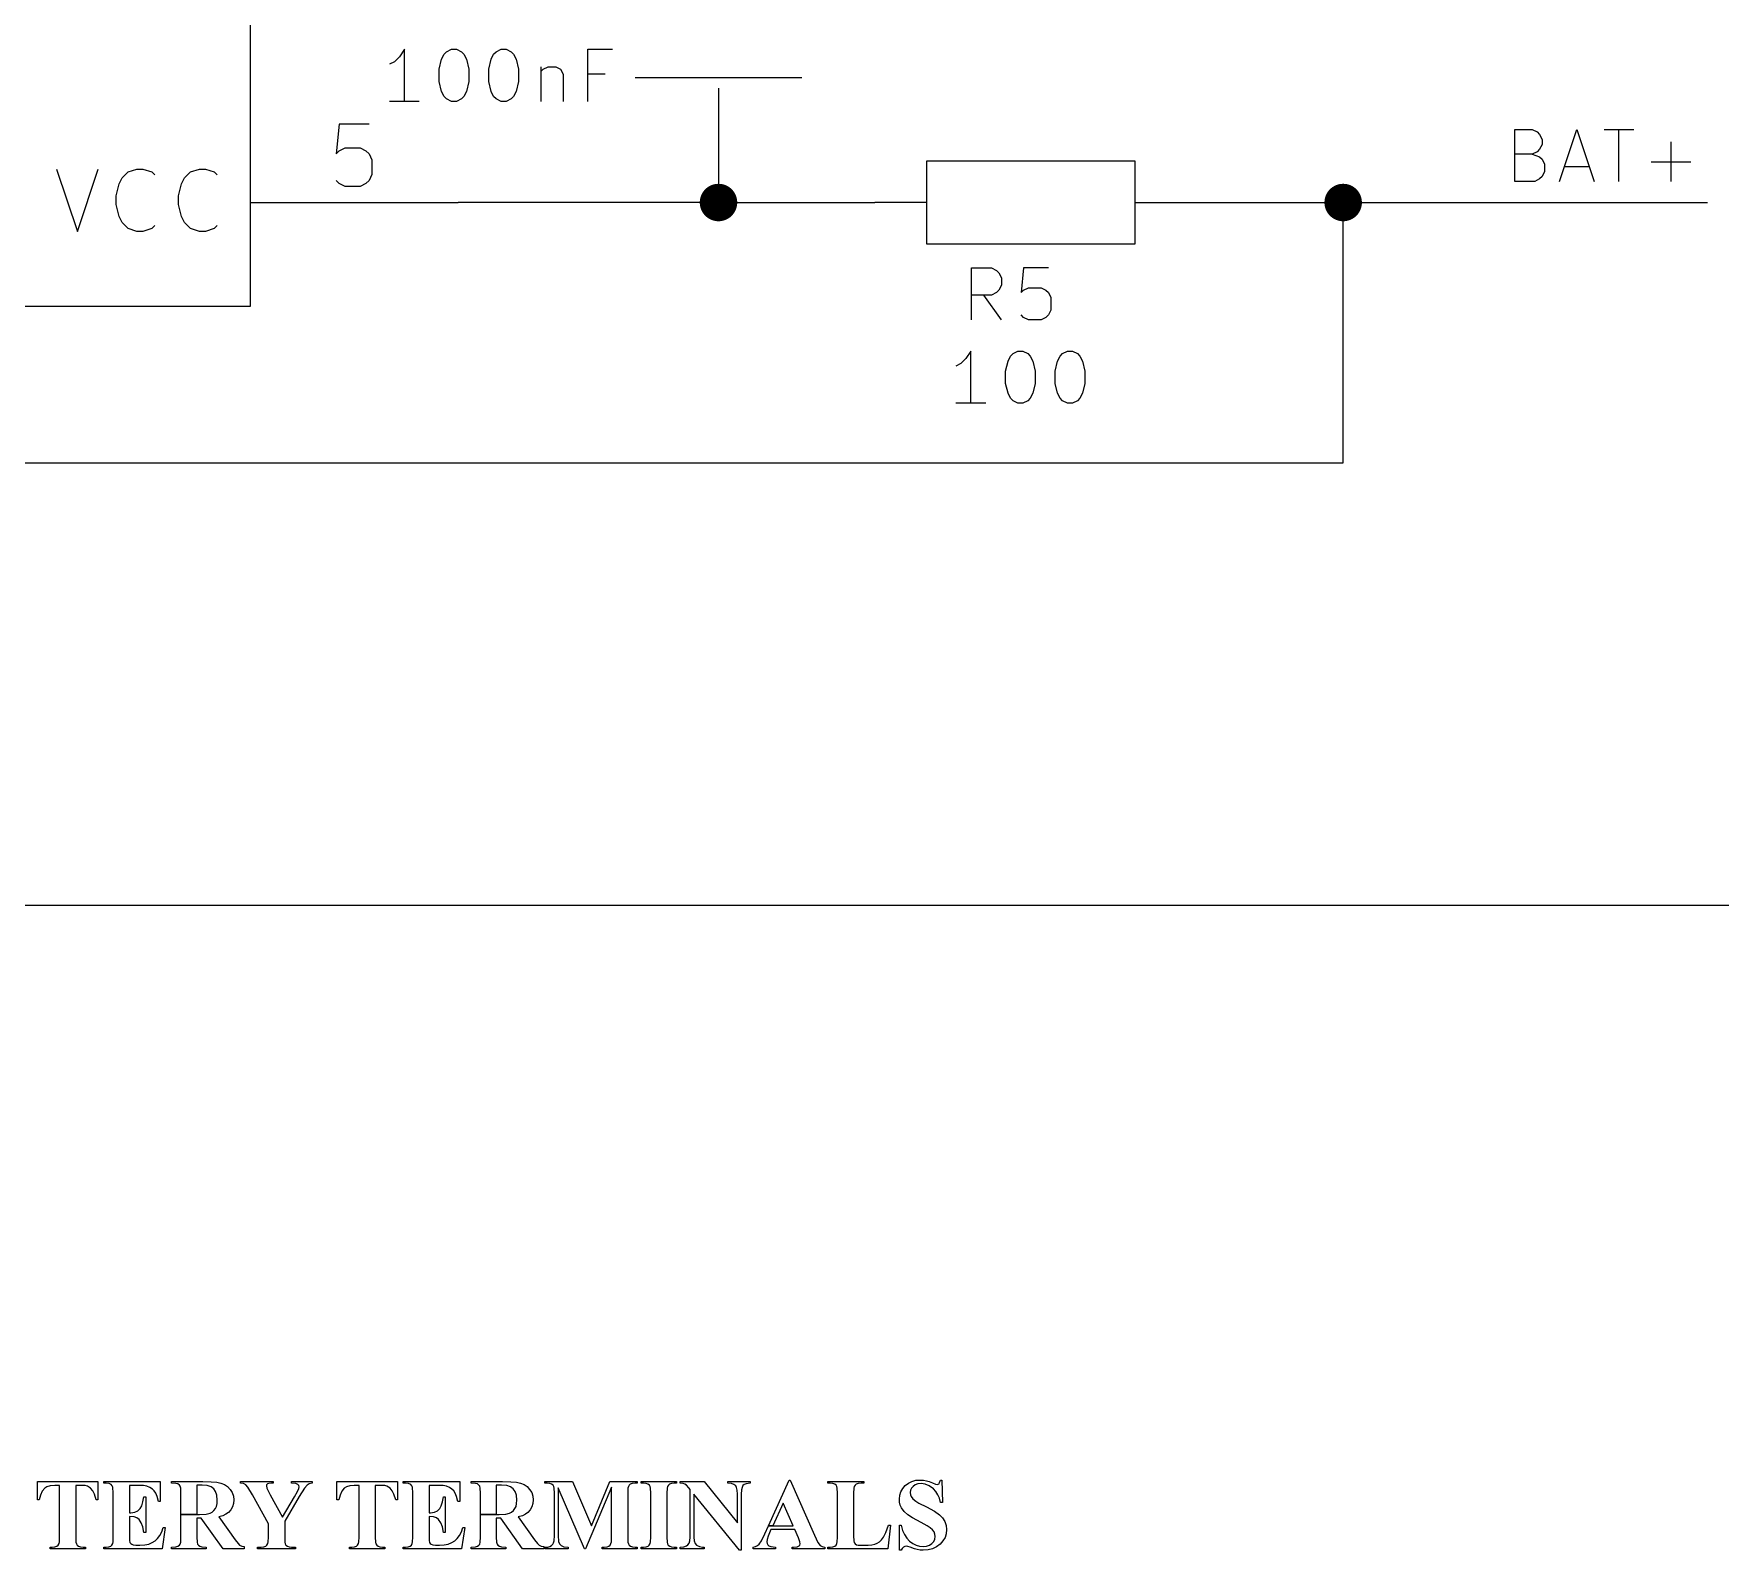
# Model space of a CAD drawing. Header units: inches. Extents: x 0.4 to 11.3, y -7.9 to -0.4.
# Drawn here: x 7.992 to 9.612, y -4.095 to -2.638 of the extents above; entities that cross this region are included whole.
import ezdxf

# ---------------------------------------------------------------- set-up
doc = ezdxf.new("R2010")
doc.units = ezdxf.units.IN
doc.header["$MEASUREMENT"] = 0
for name, color, linetype in [('GREENSIXTYFIVE', 129, 'CONTINUOUS'), ('LIGHTBLUE', 172, 'CONTINUOUS'), ('LIGHTGREEN', 92, 'CONTINUOUS'), ('LIGHTRED', 12, 'CONTINUOUS'), ('RED', 14, 'CONTINUOUS'), ('REDSIX', 19, 'CONTINUOUS')]:
    doc.layers.add(name, color=color, linetype=linetype)

msp = doc.modelspace()

# ---------------------------------------------------------------- linework, layer by layer
at = {"layer": 'GREENSIXTYFIVE', "linetype": 'CONTINUOUS'}
for p, q in [((8.3483, -2.6528), (8.3436, -2.6599)), ((8.3483, -2.6528), (8.3436, -2.6599)), ((8.3483, -2.7028), (8.3483, -2.6528)), ((8.3483, -2.7028), (8.3483, -2.6528)), ((8.3864, -2.6576), (8.3888, -2.6552)), ((8.3864, -2.6576), (8.3888, -2.6552)), ((8.3888, -2.6552), (8.3936, -2.6528)), ((8.3888, -2.6552), (8.3936, -2.6528)), ((8.3936, -2.6528), (8.3983, -2.6528)), ((8.3936, -2.6528), (8.3983, -2.6528)), ((8.3983, -2.6528), (8.4031, -2.6552)), ((8.3983, -2.6528), (8.4031, -2.6552)), ((8.4031, -2.6552), (8.4055, -2.6576)), ((8.4031, -2.6552), (8.4055, -2.6576)), ((8.434, -2.6576), (8.4364, -2.6552)), ((8.434, -2.6576), (8.4364, -2.6552)), ((8.4364, -2.6552), (8.4412, -2.6528)), ((8.4364, -2.6552), (8.4412, -2.6528)), ((8.4412, -2.6528), (8.446, -2.6528)), ((8.4412, -2.6528), (8.446, -2.6528)), ((8.446, -2.6528), (8.4507, -2.6552)), ((8.446, -2.6528), (8.4507, -2.6552)), ((8.4507, -2.6552), (8.4531, -2.6576)), ((8.4507, -2.6552), (8.4531, -2.6576)), ((8.5245, -2.7028), (8.5245, -2.6528)), ((8.5245, -2.6528), (8.5483, -2.6528)), ((8.5245, -2.7028), (8.5245, -2.6528)), ((8.5245, -2.6528), (8.5483, -2.6528)), ((8.3388, -2.6647), (8.3341, -2.6671)), ((8.3388, -2.6647), (8.3341, -2.6671)), ((8.3436, -2.6599), (8.3388, -2.6647)), ((8.3436, -2.6599), (8.3388, -2.6647)), ((8.3817, -2.6719), (8.384, -2.6623)), ((8.3817, -2.6719), (8.384, -2.6623)), ((8.3817, -2.6838), (8.3817, -2.6719)), ((8.3817, -2.6838), (8.3817, -2.6719)), ((8.384, -2.6623), (8.3864, -2.6576)), ((8.384, -2.6623), (8.3864, -2.6576)), ((8.4055, -2.6576), (8.4079, -2.6623)), ((8.4055, -2.6576), (8.4079, -2.6623)), ((8.4079, -2.6623), (8.4102, -2.6719)), ((8.4079, -2.6623), (8.4102, -2.6719)), ((8.4102, -2.6719), (8.4102, -2.6838)), ((8.4102, -2.6719), (8.4102, -2.6838)), ((8.4293, -2.6719), (8.4317, -2.6623)), ((8.4293, -2.6719), (8.4317, -2.6623)), ((8.4293, -2.6838), (8.4293, -2.6719)), ((8.4293, -2.6838), (8.4293, -2.6719)), ((8.4317, -2.6623), (8.434, -2.6576)), ((8.4317, -2.6623), (8.434, -2.6576)), ((8.4531, -2.6576), (8.4555, -2.6623)), ((8.4531, -2.6576), (8.4555, -2.6623)), ((8.4555, -2.6623), (8.4579, -2.6719)), ((8.4555, -2.6623), (8.4579, -2.6719)), ((8.4579, -2.6719), (8.4579, -2.6838)), ((8.4579, -2.6719), (8.4579, -2.6838)), ((8.4793, -2.6695), (8.4793, -2.7028)), ((8.4793, -2.6695), (8.4793, -2.7028)), ((8.4793, -2.6742), (8.4817, -2.6719)), ((8.4793, -2.6742), (8.4817, -2.6719)), ((8.4817, -2.6719), (8.4864, -2.6695)), ((8.4817, -2.6719), (8.4864, -2.6695)), ((8.4864, -2.6695), (8.4936, -2.6695)), ((8.4864, -2.6695), (8.4936, -2.6695)), ((8.4936, -2.6695), (8.4983, -2.6719)), ((8.4936, -2.6695), (8.4983, -2.6719)), ((8.4983, -2.6719), (8.5007, -2.6766)), ((8.4983, -2.6719), (8.5007, -2.6766)), ((8.384, -2.6933), (8.3817, -2.6838)), ((8.384, -2.6933), (8.3817, -2.6838)), ((8.4102, -2.6838), (8.4079, -2.6933)), ((8.4102, -2.6838), (8.4079, -2.6933)), ((8.4317, -2.6933), (8.4293, -2.6838)), ((8.4317, -2.6933), (8.4293, -2.6838)), ((8.4579, -2.6838), (8.4555, -2.6933)), ((8.4579, -2.6838), (8.4555, -2.6933)), ((8.5007, -2.6766), (8.5007, -2.7028)), ((8.5007, -2.6766), (8.5007, -2.7028)), ((8.5412, -2.6766), (8.5245, -2.6766)), ((8.5412, -2.6766), (8.5245, -2.6766)), ((8.3626, -2.7028), (8.3341, -2.7028)), ((8.3626, -2.7028), (8.3341, -2.7028)), ((8.3864, -2.698), (8.384, -2.6933)), ((8.3864, -2.698), (8.384, -2.6933)), ((8.3888, -2.7004), (8.3864, -2.698)), ((8.3888, -2.7004), (8.3864, -2.698)), ((8.3936, -2.7028), (8.3888, -2.7004)), ((8.3936, -2.7028), (8.3888, -2.7004)), ((8.3983, -2.7028), (8.3936, -2.7028)), ((8.3983, -2.7028), (8.3936, -2.7028)), ((8.4031, -2.7004), (8.3983, -2.7028)), ((8.4031, -2.7004), (8.3983, -2.7028)), ((8.4055, -2.698), (8.4031, -2.7004)), ((8.4055, -2.698), (8.4031, -2.7004)), ((8.4079, -2.6933), (8.4055, -2.698)), ((8.4079, -2.6933), (8.4055, -2.698)), ((8.434, -2.698), (8.4317, -2.6933)), ((8.434, -2.698), (8.4317, -2.6933)), ((8.4364, -2.7004), (8.434, -2.698)), ((8.4364, -2.7004), (8.434, -2.698)), ((8.4412, -2.7028), (8.4364, -2.7004)), ((8.4412, -2.7028), (8.4364, -2.7004)), ((8.446, -2.7028), (8.4412, -2.7028)), ((8.446, -2.7028), (8.4412, -2.7028)), ((8.4507, -2.7004), (8.446, -2.7028)), ((8.4507, -2.7004), (8.446, -2.7028)), ((8.4531, -2.698), (8.4507, -2.7004)), ((8.4531, -2.698), (8.4507, -2.7004)), ((8.4555, -2.6933), (8.4531, -2.698)), ((8.4555, -2.6933), (8.4531, -2.698)), ((8.0143, -2.7678), (8.0343, -2.8278)), ((8.0143, -2.7678), (8.0343, -2.8278)), ((8.0343, -2.8278), (8.0543, -2.7678)), ((8.0343, -2.8278), (8.0543, -2.7678)), ((8.0829, -2.7706), (8.0914, -2.7678)), ((8.0829, -2.7706), (8.0914, -2.7678)), ((8.0914, -2.7678), (8.0971, -2.7678)), ((8.0914, -2.7678), (8.0971, -2.7678)), ((8.0971, -2.7678), (8.1057, -2.7706)), ((8.0971, -2.7678), (8.1057, -2.7706)), ((8.1429, -2.7706), (8.1514, -2.7678)), ((8.1429, -2.7706), (8.1514, -2.7678)), ((8.1514, -2.7678), (8.1571, -2.7678)), ((8.1514, -2.7678), (8.1571, -2.7678)), ((8.1571, -2.7678), (8.1657, -2.7706)), ((8.1571, -2.7678), (8.1657, -2.7706)), ((8.0714, -2.7935), (8.0743, -2.782)), ((8.0714, -2.7935), (8.0743, -2.782)), ((8.0743, -2.782), (8.0771, -2.7763)), ((8.0743, -2.782), (8.0771, -2.7763)), ((8.0771, -2.7763), (8.0829, -2.7706)), ((8.0771, -2.7763), (8.0829, -2.7706)), ((8.1057, -2.7706), (8.1086, -2.7735)), ((8.1057, -2.7706), (8.1086, -2.7735)), ((8.1314, -2.7935), (8.1343, -2.782)), ((8.1314, -2.7935), (8.1343, -2.782)), ((8.1343, -2.782), (8.1371, -2.7763)), ((8.1343, -2.782), (8.1371, -2.7763)), ((8.1371, -2.7763), (8.1429, -2.7706)), ((8.1371, -2.7763), (8.1429, -2.7706)), ((8.1657, -2.7706), (8.1686, -2.7735)), ((8.1657, -2.7706), (8.1686, -2.7735)), ((8.0714, -2.802), (8.0714, -2.7935)), ((8.0714, -2.802), (8.0714, -2.7935)), ((8.0743, -2.8135), (8.0714, -2.802)), ((8.0743, -2.8135), (8.0714, -2.802)), ((8.1314, -2.802), (8.1314, -2.7935)), ((8.1314, -2.802), (8.1314, -2.7935)), ((8.1343, -2.8135), (8.1314, -2.802)), ((8.1343, -2.8135), (8.1314, -2.802)), ((8.0771, -2.8192), (8.0743, -2.8135)), ((8.0771, -2.8192), (8.0743, -2.8135)), ((8.1371, -2.8192), (8.1343, -2.8135)), ((8.1371, -2.8192), (8.1343, -2.8135)), ((8.0829, -2.8249), (8.0771, -2.8192)), ((8.0829, -2.8249), (8.0771, -2.8192)), ((8.0914, -2.8278), (8.0829, -2.8249)), ((8.0914, -2.8278), (8.0829, -2.8249)), ((8.0971, -2.8278), (8.0914, -2.8278)), ((8.0971, -2.8278), (8.0914, -2.8278)), ((8.1057, -2.8249), (8.0971, -2.8278)), ((8.1057, -2.8249), (8.0971, -2.8278)), ((8.1086, -2.822), (8.1057, -2.8249)), ((8.1086, -2.822), (8.1057, -2.8249)), ((8.1429, -2.8249), (8.1371, -2.8192)), ((8.1429, -2.8249), (8.1371, -2.8192)), ((8.1514, -2.8278), (8.1429, -2.8249)), ((8.1514, -2.8278), (8.1429, -2.8249)), ((8.1571, -2.8278), (8.1514, -2.8278)), ((8.1571, -2.8278), (8.1514, -2.8278)), ((8.1657, -2.8249), (8.1571, -2.8278)), ((8.1657, -2.8249), (8.1571, -2.8278)), ((8.1686, -2.822), (8.1657, -2.8249)), ((8.1686, -2.822), (8.1657, -2.8249)), ((8.8931, -2.9128), (8.8931, -2.8628)), ((8.8931, -2.8628), (8.9121, -2.8628)), ((8.9121, -2.8628), (8.9169, -2.8652)), ((8.9169, -2.8652), (8.9193, -2.8676)), ((8.9431, -2.8628), (8.9407, -2.8866)), ((8.9669, -2.8628), (8.9431, -2.8628)), ((8.9193, -2.8676), (8.9217, -2.8723)), ((8.9217, -2.8795), (8.9193, -2.8842)), ((8.9217, -2.8723), (8.9217, -2.8795)), ((8.9431, -2.8842), (8.9479, -2.8819)), ((8.9479, -2.8819), (8.9598, -2.8819)), ((8.9598, -2.8819), (8.9645, -2.8842)), ((8.9121, -2.889), (8.8931, -2.889)), ((8.9217, -2.9128), (8.905, -2.889)), ((8.9169, -2.8866), (8.9121, -2.889)), ((8.9193, -2.8842), (8.9169, -2.8866)), ((8.9407, -2.8866), (8.9431, -2.8842)), ((8.9645, -2.8842), (8.9669, -2.8866)), ((8.9669, -2.8866), (8.9693, -2.8914)), ((8.9693, -2.8914), (8.9693, -2.9033)), ((8.9431, -2.9104), (8.9407, -2.908)), ((8.9479, -2.9128), (8.9431, -2.9104)), ((8.9598, -2.9128), (8.9479, -2.9128)), ((8.9645, -2.9104), (8.9598, -2.9128)), ((8.9669, -2.908), (8.9645, -2.9104)), ((8.9693, -2.9033), (8.9669, -2.908)), ((8.8924, -2.9428), (8.8876, -2.9499)), ((8.8924, -2.9928), (8.8924, -2.9428)), ((8.9281, -2.9523), (8.9305, -2.9476)), ((8.9305, -2.9476), (8.9329, -2.9452)), ((8.9329, -2.9452), (8.9376, -2.9428)), ((8.9376, -2.9428), (8.9424, -2.9428)), ((8.9424, -2.9428), (8.9471, -2.9452)), ((8.9471, -2.9452), (8.9495, -2.9476)), ((8.9495, -2.9476), (8.9519, -2.9523)), ((8.9757, -2.9523), (8.9781, -2.9476)), ((8.9781, -2.9476), (8.9805, -2.9452)), ((8.9805, -2.9452), (8.9852, -2.9428)), ((8.9852, -2.9428), (8.99, -2.9428)), ((8.99, -2.9428), (8.9948, -2.9452)), ((8.9948, -2.9452), (8.9971, -2.9476)), ((8.9971, -2.9476), (8.9995, -2.9523)), ((8.8829, -2.9547), (8.8781, -2.9571)), ((8.8876, -2.9499), (8.8829, -2.9547)), ((8.9257, -2.9619), (8.9281, -2.9523)), ((8.9257, -2.9738), (8.9257, -2.9619)), ((8.9519, -2.9523), (8.9543, -2.9619)), ((8.9543, -2.9619), (8.9543, -2.9738)), ((8.9733, -2.9619), (8.9757, -2.9523)), ((8.9733, -2.9738), (8.9733, -2.9619)), ((8.9995, -2.9523), (9.0019, -2.9619)), ((9.0019, -2.9619), (9.0019, -2.9738)), ((8.9281, -2.9833), (8.9257, -2.9738)), ((8.9543, -2.9738), (8.9519, -2.9833)), ((8.9757, -2.9833), (8.9733, -2.9738)), ((9.0019, -2.9738), (8.9995, -2.9833)), ((8.9067, -2.9928), (8.8781, -2.9928)), ((8.9305, -2.988), (8.9281, -2.9833)), ((8.9329, -2.9904), (8.9305, -2.988)), ((8.9376, -2.9928), (8.9329, -2.9904)), ((8.9424, -2.9928), (8.9376, -2.9928)), ((8.9471, -2.9904), (8.9424, -2.9928)), ((8.9495, -2.988), (8.9471, -2.9904)), ((8.9519, -2.9833), (8.9495, -2.988)), ((8.9781, -2.988), (8.9757, -2.9833)), ((8.9805, -2.9904), (8.9781, -2.988)), ((8.9852, -2.9928), (8.9805, -2.9904)), ((8.99, -2.9928), (8.9852, -2.9928)), ((8.9948, -2.9904), (8.99, -2.9928)), ((8.9971, -2.988), (8.9948, -2.9904)), ((8.9995, -2.9833), (8.9971, -2.988))]:
    msp.add_line(p, q, dxfattribs=at)
at = {"layer": 'LIGHTBLUE', "linetype": 'CONTINUOUS'}
for p, q in [((1.7, -3.475), (9.85, -3.475)), ((7.9958, -4.0466), (7.9958, -4.0288)), ((7.9958, -4.0288), (8.054, -4.0288)), ((8.0081, -4.033), (8.005, -4.034)), ((8.0124, -4.0327), (8.0081, -4.033)), ((8.0171, -4.0327), (8.0124, -4.0327)), ((8.0171, -4.0824), (8.0171, -4.0327)), ((8.0375, -4.0327), (8.0326, -4.0327)), ((8.0326, -4.0327), (8.0326, -4.0824)), ((8.0416, -4.0329), (8.0375, -4.0327)), ((8.0438, -4.0335), (8.0416, -4.0329)), ((8.0468, -4.0354), (8.0438, -4.0335)), ((8.054, -4.0288), (8.054, -4.0466)), ((8.0595, -4.0305), (8.0595, -4.0288)), ((8.0595, -4.0288), (8.1138, -4.0288)), ((8.0617, -4.0305), (8.0595, -4.0305)), ((8.0646, -4.0308), (8.0617, -4.0305)), ((8.0667, -4.0318), (8.0646, -4.0308)), ((8.0677, -4.033), (8.0667, -4.0318)), ((8.0684, -4.0345), (8.0677, -4.033)), ((8.0843, -4.0327), (8.0843, -4.0589)), ((8.091, -4.0327), (8.0843, -4.0327)), ((8.0977, -4.0329), (8.091, -4.0327)), ((8.101, -4.0335), (8.0977, -4.0329)), ((8.1039, -4.0347), (8.101, -4.0335)), ((8.1138, -4.0288), (8.1138, -4.048)), ((8.1247, -4.0305), (8.1247, -4.0288)), ((8.1247, -4.0288), (8.1548, -4.0288)), ((8.1288, -4.0307), (8.1247, -4.0305)), ((8.1308, -4.0313), (8.1288, -4.0307)), ((8.1322, -4.0323), (8.1308, -4.0313)), ((8.133, -4.0334), (8.1322, -4.0323)), ((8.1335, -4.0353), (8.133, -4.0334)), ((8.154, -4.0324), (8.1489, -4.0324)), ((8.1489, -4.0324), (8.1489, -4.0606)), ((8.159, -4.0328), (8.154, -4.0324)), ((8.1548, -4.0288), (8.1628, -4.0291)), ((8.1626, -4.0341), (8.159, -4.0328)), ((8.1628, -4.0291), (8.1683, -4.0296)), ((8.1683, -4.0296), (8.172, -4.0305)), ((8.172, -4.0305), (8.1755, -4.0319)), ((8.1755, -4.0319), (8.1784, -4.0338)), ((8.191, -4.0305), (8.191, -4.0288)), ((8.191, -4.0288), (8.2221, -4.0288)), ((8.1939, -4.0309), (8.191, -4.0305)), ((8.196, -4.032), (8.1939, -4.0309)), ((8.198, -4.0344), (8.196, -4.032)), ((8.2159, -4.0322), (8.2157, -4.033)), ((8.2157, -4.033), (8.2163, -4.0353)), ((8.2168, -4.0313), (8.2159, -4.0322)), ((8.2182, -4.0307), (8.2168, -4.0313)), ((8.2207, -4.0305), (8.2182, -4.0307)), ((8.2221, -4.0305), (8.2207, -4.0305)), ((8.2221, -4.0288), (8.2221, -4.0305)), ((8.24, -4.0305), (8.24, -4.0288)), ((8.24, -4.0288), (8.2598, -4.0288)), ((8.244, -4.031), (8.24, -4.0305)), ((8.246, -4.0319), (8.244, -4.031)), ((8.2469, -4.0329), (8.246, -4.0319)), ((8.2472, -4.0341), (8.2469, -4.0329)), ((8.2549, -4.0323), (8.2523, -4.0353)), ((8.2569, -4.0312), (8.2549, -4.0323)), ((8.2598, -4.0305), (8.2569, -4.0312)), ((8.2598, -4.0288), (8.2598, -4.0305)), ((8.2835, -4.0466), (8.2835, -4.0288)), ((8.2835, -4.0288), (8.3418, -4.0288)), ((8.2958, -4.033), (8.2928, -4.034)), ((8.3001, -4.0327), (8.2958, -4.033)), ((8.3048, -4.0327), (8.3001, -4.0327)), ((8.3048, -4.0824), (8.3048, -4.0327)), ((8.3252, -4.0327), (8.3203, -4.0327)), ((8.3203, -4.0327), (8.3203, -4.0824)), ((8.3294, -4.0329), (8.3252, -4.0327)), ((8.3315, -4.0335), (8.3294, -4.0329)), ((8.3345, -4.0354), (8.3315, -4.0335)), ((8.3418, -4.0288), (8.3418, -4.0466)), ((8.3472, -4.0305), (8.3472, -4.0288)), ((8.3472, -4.0288), (8.4015, -4.0288)), ((8.3494, -4.0305), (8.3472, -4.0305)), ((8.3523, -4.0308), (8.3494, -4.0305)), ((8.3544, -4.0318), (8.3523, -4.0308)), ((8.3554, -4.033), (8.3544, -4.0318)), ((8.3561, -4.0345), (8.3554, -4.033)), ((8.372, -4.0327), (8.372, -4.0589)), ((8.3787, -4.0327), (8.372, -4.0327)), ((8.3854, -4.0329), (8.3787, -4.0327)), ((8.3887, -4.0335), (8.3854, -4.0329)), ((8.3916, -4.0347), (8.3887, -4.0335)), ((8.4015, -4.0288), (8.4015, -4.048)), ((8.4124, -4.0305), (8.4124, -4.0288)), ((8.4124, -4.0288), (8.4425, -4.0288)), ((8.4165, -4.0307), (8.4124, -4.0305)), ((8.4185, -4.0313), (8.4165, -4.0307)), ((8.4199, -4.0323), (8.4185, -4.0313)), ((8.4208, -4.0334), (8.4199, -4.0323)), ((8.4212, -4.0353), (8.4208, -4.0334)), ((8.4417, -4.0324), (8.4366, -4.0324)), ((8.4366, -4.0324), (8.4366, -4.0606)), ((8.4467, -4.0328), (8.4417, -4.0324)), ((8.4425, -4.0288), (8.4505, -4.0291)), ((8.4503, -4.0341), (8.4467, -4.0328)), ((8.4505, -4.0291), (8.456, -4.0296)), ((8.456, -4.0296), (8.4598, -4.0305)), ((8.4598, -4.0305), (8.4632, -4.0319)), ((8.4632, -4.0319), (8.4661, -4.0338)), ((8.4833, -4.0305), (8.4833, -4.0288)), ((8.4833, -4.0288), (8.5098, -4.0288)), ((8.4853, -4.0305), (8.4833, -4.0305)), ((8.4879, -4.0307), (8.4853, -4.0305)), ((8.4897, -4.0314), (8.4879, -4.0307)), ((8.4911, -4.0325), (8.4897, -4.0314)), ((8.4918, -4.0337), (8.4911, -4.0325)), ((8.5098, -4.0288), (8.528, -4.0715)), ((8.528, -4.0715), (8.5456, -4.0288)), ((8.5456, -4.0288), (8.572, -4.0288)), ((8.5642, -4.0324), (8.5634, -4.0338)), ((8.5653, -4.0315), (8.5642, -4.0324)), ((8.5672, -4.0308), (8.5653, -4.0315)), ((8.5699, -4.0305), (8.5672, -4.0308)), ((8.572, -4.0305), (8.5699, -4.0305)), ((8.572, -4.0288), (8.572, -4.0305)), ((8.5757, -4.0305), (8.5757, -4.0288)), ((8.5757, -4.0288), (8.6096, -4.0288)), ((8.5779, -4.0305), (8.5757, -4.0305)), ((8.5804, -4.0307), (8.5779, -4.0305)), ((8.5822, -4.0314), (8.5804, -4.0307)), ((8.5836, -4.0325), (8.5822, -4.0314)), ((8.5843, -4.0337), (8.5836, -4.0325)), ((8.6019, -4.0324), (8.601, -4.0339)), ((8.6029, -4.0315), (8.6019, -4.0324)), ((8.6048, -4.0307), (8.6029, -4.0315)), ((8.6075, -4.0305), (8.6048, -4.0307)), ((8.6096, -4.0305), (8.6075, -4.0305)), ((8.6096, -4.0288), (8.6096, -4.0305)), ((8.6132, -4.0305), (8.6132, -4.0288)), ((8.6132, -4.0288), (8.6363, -4.0288)), ((8.616, -4.0308), (8.6132, -4.0305)), ((8.6178, -4.0314), (8.616, -4.0308)), ((8.6193, -4.0326), (8.6178, -4.0314)), ((8.6214, -4.035), (8.6193, -4.0326)), ((8.6363, -4.0288), (8.6682, -4.0687)), ((8.6589, -4.0305), (8.6589, -4.0288)), ((8.6589, -4.0288), (8.6803, -4.0288)), ((8.6624, -4.0308), (8.6589, -4.0305)), ((8.6648, -4.0317), (8.6624, -4.0308)), ((8.6666, -4.0332), (8.6648, -4.0317)), ((8.6674, -4.0347), (8.6666, -4.0332)), ((8.6735, -4.0329), (8.6726, -4.0346)), ((8.6748, -4.0318), (8.6735, -4.0329)), ((8.6765, -4.0312), (8.6748, -4.0318)), ((8.6803, -4.0305), (8.6765, -4.0312)), ((8.6803, -4.0288), (8.6803, -4.0305)), ((8.698, -4.0715), (8.7178, -4.0275)), ((8.7178, -4.0275), (8.7187, -4.0275)), ((8.7187, -4.0275), (8.7421, -4.0806)), ((8.7551, -4.0305), (8.7551, -4.0288)), ((8.7551, -4.0288), (8.7897, -4.0288)), ((8.7573, -4.0305), (8.7551, -4.0305)), ((8.7598, -4.0307), (8.7573, -4.0305)), ((8.7616, -4.0314), (8.7598, -4.0307)), ((8.763, -4.0325), (8.7616, -4.0314)), ((8.7637, -4.0337), (8.763, -4.0325)), ((8.7812, -4.0324), (8.7804, -4.0339)), ((8.7823, -4.0315), (8.7812, -4.0324)), ((8.7842, -4.0307), (8.7823, -4.0315)), ((8.7869, -4.0305), (8.7842, -4.0307)), ((8.7897, -4.0305), (8.7869, -4.0305)), ((8.7897, -4.0288), (8.7897, -4.0305)), ((8.8269, -4.0358), (8.8294, -4.0329)), ((8.8294, -4.0329), (8.8324, -4.0305)), ((8.8324, -4.0305), (8.8357, -4.0288)), ((8.8369, -4.0336), (8.8353, -4.0355)), ((8.8357, -4.0288), (8.8395, -4.0278)), ((8.8389, -4.0322), (8.8369, -4.0336)), ((8.8415, -4.0313), (8.8389, -4.0322)), ((8.8395, -4.0278), (8.8438, -4.0275)), ((8.8446, -4.031), (8.8415, -4.0313)), ((8.8438, -4.0275), (8.8469, -4.0276)), ((8.8486, -4.0315), (8.8446, -4.031)), ((8.8469, -4.0276), (8.8499, -4.0282)), ((8.8525, -4.0331), (8.8486, -4.0315)), ((8.8499, -4.0282), (8.8522, -4.029)), ((8.8522, -4.029), (8.8554, -4.0303)), ((8.8564, -4.036), (8.8525, -4.0331)), ((8.8554, -4.0303), (8.8584, -4.0315)), ((8.8584, -4.0315), (8.8599, -4.0318)), ((8.8599, -4.0318), (8.861, -4.0316)), ((8.861, -4.0316), (8.8618, -4.0311)), ((8.8618, -4.0311), (8.8624, -4.03)), ((8.8624, -4.03), (8.8632, -4.0275)), ((8.8632, -4.0275), (8.8646, -4.0275)), ((8.8646, -4.0275), (8.8651, -4.0491)), ((7.9976, -4.0466), (7.9958, -4.0466)), ((7.9988, -4.042), (7.9976, -4.0466)), ((8.0005, -4.0383), (7.9988, -4.042)), ((8.0029, -4.0355), (8.0005, -4.0383)), ((8.005, -4.034), (8.0029, -4.0355)), ((8.0489, -4.0378), (8.0468, -4.0354)), ((8.0506, -4.041), (8.0489, -4.0378)), ((8.0523, -4.0466), (8.0506, -4.041)), ((8.054, -4.0466), (8.0523, -4.0466)), ((8.0687, -4.04), (8.0684, -4.0345)), ((8.0687, -4.0824), (8.0687, -4.04)), ((8.096, -4.0523), (8.0972, -4.0486)), ((8.0972, -4.0486), (8.098, -4.0436)), ((8.098, -4.0436), (8.0999, -4.0436)), ((8.0999, -4.0436), (8.0999, -4.0778)), ((8.1063, -4.0362), (8.1039, -4.0347)), ((8.1081, -4.038), (8.1063, -4.0362)), ((8.1095, -4.0401), (8.1081, -4.038)), ((8.1108, -4.0434), (8.1095, -4.0401)), ((8.112, -4.048), (8.1108, -4.0434)), ((8.1138, -4.048), (8.112, -4.048)), ((8.1337, -4.04), (8.1335, -4.0353)), ((8.1337, -4.0606), (8.1337, -4.04)), ((8.1652, -4.0359), (8.1626, -4.0341)), ((8.167, -4.0385), (8.1652, -4.0359)), ((8.1682, -4.042), (8.167, -4.0385)), ((8.1686, -4.0468), (8.1682, -4.042)), ((8.1684, -4.0501), (8.1686, -4.0468)), ((8.1784, -4.0338), (8.1809, -4.0365)), ((8.1809, -4.0365), (8.1828, -4.0395)), ((8.1828, -4.0395), (8.184, -4.0429)), ((8.184, -4.0429), (8.1844, -4.0467)), ((8.1844, -4.0467), (8.184, -4.0502)), ((8.2024, -4.0417), (8.198, -4.0344)), ((8.2177, -4.0696), (8.2024, -4.0417)), ((8.2163, -4.0353), (8.2195, -4.0418)), ((8.2195, -4.0418), (8.2312, -4.0631)), ((8.2312, -4.0631), (8.2429, -4.0437)), ((8.2473, -4.0433), (8.2333, -4.0669)), ((8.2429, -4.0437), (8.2457, -4.0386)), ((8.2457, -4.0386), (8.2469, -4.0357)), ((8.2469, -4.0357), (8.2472, -4.0341)), ((8.2523, -4.0353), (8.2473, -4.0433)), ((8.2853, -4.0466), (8.2835, -4.0466)), ((8.2865, -4.042), (8.2853, -4.0466)), ((8.2882, -4.0383), (8.2865, -4.042)), ((8.2906, -4.0355), (8.2882, -4.0383)), ((8.2928, -4.034), (8.2906, -4.0355)), ((8.3366, -4.0378), (8.3345, -4.0354)), ((8.3383, -4.041), (8.3366, -4.0378)), ((8.34, -4.0466), (8.3383, -4.041)), ((8.3418, -4.0466), (8.34, -4.0466)), ((8.3564, -4.04), (8.3561, -4.0345)), ((8.3564, -4.0824), (8.3564, -4.04)), ((8.3837, -4.0523), (8.3849, -4.0486)), ((8.3849, -4.0486), (8.3857, -4.0436)), ((8.3857, -4.0436), (8.3876, -4.0436)), ((8.3876, -4.0436), (8.3876, -4.0778)), ((8.394, -4.0362), (8.3916, -4.0347)), ((8.3958, -4.038), (8.394, -4.0362)), ((8.3972, -4.0401), (8.3958, -4.038)), ((8.3985, -4.0434), (8.3972, -4.0401)), ((8.3997, -4.048), (8.3985, -4.0434)), ((8.4015, -4.048), (8.3997, -4.048)), ((8.4214, -4.04), (8.4212, -4.0353)), ((8.4214, -4.0606), (8.4214, -4.04)), ((8.4529, -4.0359), (8.4503, -4.0341)), ((8.4547, -4.0385), (8.4529, -4.0359)), ((8.4559, -4.042), (8.4547, -4.0385)), ((8.4564, -4.0468), (8.4559, -4.042)), ((8.4561, -4.0501), (8.4564, -4.0468)), ((8.4661, -4.0338), (8.4686, -4.0365)), ((8.4686, -4.0365), (8.4706, -4.0395)), ((8.4706, -4.0395), (8.4717, -4.0429)), ((8.4717, -4.0429), (8.4721, -4.0467)), ((8.4721, -4.0467), (8.4718, -4.0502)), ((8.4922, -4.0354), (8.4918, -4.0337)), ((8.4924, -4.04), (8.4922, -4.0354)), ((8.4924, -4.0808), (8.4924, -4.04)), ((8.5212, -4.0937), (8.496, -4.0351)), ((8.496, -4.0351), (8.496, -4.0808)), ((8.5473, -4.0344), (8.5224, -4.0937)), ((8.5473, -4.0824), (8.5473, -4.0344)), ((8.563, -4.0355), (8.5628, -4.04)), ((8.5628, -4.04), (8.5628, -4.0824)), ((8.5634, -4.0338), (8.563, -4.0355)), ((8.5847, -4.0354), (8.5843, -4.0337)), ((8.5849, -4.04), (8.5847, -4.0354)), ((8.5849, -4.0824), (8.5849, -4.04)), ((8.6006, -4.0355), (8.6005, -4.04)), ((8.6005, -4.04), (8.6005, -4.0824)), ((8.601, -4.0339), (8.6006, -4.0355)), ((8.6228, -4.0367), (8.6214, -4.035)), ((8.6228, -4.0824), (8.6228, -4.0367)), ((8.6702, -4.095), (8.6263, -4.041)), ((8.6263, -4.041), (8.6263, -4.0824)), ((8.668, -4.0372), (8.6674, -4.0347)), ((8.6682, -4.0411), (8.668, -4.0372)), ((8.6682, -4.0687), (8.6682, -4.0411)), ((8.672, -4.0369), (8.6718, -4.0411)), ((8.6718, -4.0411), (8.6718, -4.095)), ((8.6726, -4.0346), (8.672, -4.0369)), ((8.712, -4.0496), (8.7021, -4.0715)), ((8.7217, -4.0715), (8.712, -4.0496)), ((8.7641, -4.0354), (8.7637, -4.0337)), ((8.7642, -4.04), (8.7641, -4.0354)), ((8.7642, -4.0824), (8.7642, -4.04)), ((8.78, -4.0355), (8.7798, -4.04)), ((8.7798, -4.04), (8.7798, -4.0813)), ((8.7804, -4.0339), (8.78, -4.0355)), ((8.8237, -4.046), (8.8241, -4.0422)), ((8.824, -4.0489), (8.8237, -4.046)), ((8.8246, -4.0517), (8.824, -4.0489)), ((8.8241, -4.0422), (8.8251, -4.0389)), ((8.8251, -4.0389), (8.8269, -4.0358)), ((8.8344, -4.0374), (8.834, -4.0396)), ((8.834, -4.0396), (8.8343, -4.0416)), ((8.8343, -4.0416), (8.8351, -4.0434)), ((8.8353, -4.0355), (8.8344, -4.0374)), ((8.8351, -4.0434), (8.8368, -4.0455)), ((8.8368, -4.0455), (8.8395, -4.0478)), ((8.8395, -4.0478), (8.8425, -4.0496)), ((8.8425, -4.0496), (8.8499, -4.0533)), ((8.8588, -4.0386), (8.8564, -4.036)), ((8.8607, -4.0416), (8.8588, -4.0386)), ((8.8622, -4.0451), (8.8607, -4.0416)), ((8.8632, -4.0491), (8.8622, -4.0451)), ((8.8651, -4.0491), (8.8632, -4.0491)), ((8.0843, -4.0589), (8.0856, -4.0589)), ((8.0886, -4.0628), (8.0843, -4.0625)), ((8.0843, -4.0625), (8.0843, -4.0808)), ((8.0856, -4.0589), (8.0895, -4.0584)), ((8.0913, -4.0637), (8.0886, -4.0628)), ((8.0895, -4.0584), (8.0924, -4.0571)), ((8.0935, -4.0654), (8.0913, -4.0637)), ((8.0924, -4.0571), (8.0945, -4.055)), ((8.0956, -4.0686), (8.0935, -4.0654)), ((8.0945, -4.055), (8.096, -4.0523)), ((8.1337, -4.0824), (8.1337, -4.0606)), ((8.1337, -4.0606), (8.1489, -4.0606)), ((8.1489, -4.0606), (8.1337, -4.0606)), ((8.1489, -4.0606), (8.1516, -4.0606)), ((8.1532, -4.0641), (8.1489, -4.0641)), ((8.1489, -4.0641), (8.1489, -4.0824)), ((8.1516, -4.0606), (8.1578, -4.0602)), ((8.1741, -4.0937), (8.1532, -4.0641)), ((8.1578, -4.0602), (8.1616, -4.0594)), ((8.1616, -4.0594), (8.1636, -4.0583)), ((8.1636, -4.0583), (8.1653, -4.0569)), ((8.1653, -4.0569), (8.1668, -4.055)), ((8.1668, -4.055), (8.1678, -4.0528)), ((8.1678, -4.0528), (8.1684, -4.0501)), ((8.1738, -4.0618), (8.17, -4.063)), ((8.17, -4.063), (8.1856, -4.085)), ((8.1769, -4.0603), (8.1738, -4.0618)), ((8.1792, -4.0586), (8.1769, -4.0603)), ((8.1815, -4.0561), (8.1792, -4.0586)), ((8.1831, -4.0533), (8.1815, -4.0561)), ((8.184, -4.0502), (8.1831, -4.0533)), ((8.372, -4.0589), (8.3733, -4.0589)), ((8.3763, -4.0628), (8.372, -4.0625)), ((8.372, -4.0625), (8.372, -4.0808)), ((8.3733, -4.0589), (8.3772, -4.0584)), ((8.379, -4.0637), (8.3763, -4.0628)), ((8.3772, -4.0584), (8.3801, -4.0571)), ((8.3812, -4.0654), (8.379, -4.0637)), ((8.3801, -4.0571), (8.3822, -4.055)), ((8.3833, -4.0686), (8.3812, -4.0654)), ((8.3822, -4.055), (8.3837, -4.0523)), ((8.4214, -4.0824), (8.4214, -4.0606)), ((8.4214, -4.0606), (8.4366, -4.0606)), ((8.4366, -4.0606), (8.4214, -4.0606)), ((8.4366, -4.0606), (8.4393, -4.0606)), ((8.4409, -4.0641), (8.4366, -4.0641)), ((8.4366, -4.0641), (8.4366, -4.0824)), ((8.4393, -4.0606), (8.4456, -4.0602)), ((8.4618, -4.0937), (8.4409, -4.0641)), ((8.4456, -4.0602), (8.4493, -4.0594)), ((8.4493, -4.0594), (8.4513, -4.0583)), ((8.4513, -4.0583), (8.453, -4.0569)), ((8.453, -4.0569), (8.4545, -4.055)), ((8.4545, -4.055), (8.4555, -4.0528)), ((8.4555, -4.0528), (8.4561, -4.0501)), ((8.4616, -4.0618), (8.4577, -4.063)), ((8.4577, -4.063), (8.4733, -4.085)), ((8.4646, -4.0603), (8.4616, -4.0618)), ((8.4669, -4.0586), (8.4646, -4.0603)), ((8.4692, -4.0561), (8.4669, -4.0586)), ((8.4708, -4.0533), (8.4692, -4.0561)), ((8.4718, -4.0502), (8.4708, -4.0533)), ((8.8258, -4.0542), (8.8246, -4.0517)), ((8.8283, -4.0577), (8.8258, -4.0542)), ((8.8317, -4.061), (8.8283, -4.0577)), ((8.8363, -4.064), (8.8317, -4.061)), ((8.8445, -4.0684), (8.8363, -4.064)), ((8.8499, -4.0533), (8.8574, -4.0574)), ((8.8574, -4.0574), (8.8623, -4.0609)), ((8.8623, -4.0609), (8.8652, -4.0638)), ((8.8652, -4.0638), (8.8674, -4.0673)), ((8.0843, -4.0808), (8.0844, -4.0857)), ((8.0971, -4.0725), (8.0956, -4.0686)), ((8.098, -4.0778), (8.0971, -4.0725)), ((8.0999, -4.0778), (8.098, -4.0778)), ((8.1113, -4.0836), (8.1134, -4.0808)), ((8.1134, -4.0808), (8.1153, -4.0773)), ((8.1153, -4.0773), (8.1167, -4.073)), ((8.1185, -4.073), (8.1156, -4.0937)), ((8.1167, -4.073), (8.1185, -4.073)), ((8.2177, -4.0824), (8.2177, -4.0696)), ((8.2333, -4.0669), (8.2333, -4.0824)), ((8.372, -4.0808), (8.3721, -4.0857)), ((8.3848, -4.0725), (8.3833, -4.0686)), ((8.3857, -4.0778), (8.3848, -4.0725)), ((8.3876, -4.0778), (8.3857, -4.0778)), ((8.399, -4.0836), (8.4011, -4.0808)), ((8.4011, -4.0808), (8.403, -4.0773)), ((8.403, -4.0773), (8.4044, -4.073)), ((8.4062, -4.073), (8.4033, -4.0937)), ((8.4044, -4.073), (8.4062, -4.073)), ((8.4923, -4.0858), (8.4924, -4.0808)), ((8.496, -4.0808), (8.4962, -4.0866)), ((8.6913, -4.0859), (8.6946, -4.0791)), ((8.6946, -4.0791), (8.698, -4.0715)), ((8.6977, -4.0816), (8.6966, -4.0846)), ((8.7004, -4.0751), (8.6977, -4.0816)), ((8.698, -4.0715), (8.7021, -4.0715)), ((8.7021, -4.0715), (8.698, -4.0715)), ((8.7233, -4.0751), (8.7004, -4.0751)), ((8.7021, -4.0715), (8.7217, -4.0715)), ((8.7268, -4.0832), (8.7233, -4.0751)), ((8.7421, -4.0806), (8.7455, -4.0875)), ((8.7798, -4.0813), (8.78, -4.0858)), ((8.8084, -4.0825), (8.8107, -4.0781)), ((8.8107, -4.0781), (8.8132, -4.071)), ((8.8151, -4.071), (8.8127, -4.0937)), ((8.8132, -4.071), (8.8151, -4.071)), ((8.8237, -4.095), (8.8237, -4.071)), ((8.8237, -4.071), (8.8254, -4.071)), ((8.8254, -4.071), (8.8268, -4.0759)), ((8.8268, -4.0759), (8.8286, -4.08)), ((8.8286, -4.08), (8.8309, -4.0834)), ((8.8503, -4.0714), (8.8445, -4.0684)), ((8.8533, -4.0734), (8.8503, -4.0714)), ((8.8555, -4.0754), (8.8533, -4.0734)), ((8.857, -4.0774), (8.8555, -4.0754)), ((8.8579, -4.0796), (8.857, -4.0774)), ((8.8578, -4.0843), (8.8582, -4.0818)), ((8.8582, -4.0818), (8.8579, -4.0796)), ((8.8674, -4.0673), (8.8687, -4.0711)), ((8.8687, -4.0791), (8.8676, -4.0827)), ((8.8687, -4.0711), (8.8691, -4.0752)), ((8.8691, -4.0752), (8.8687, -4.0791)), ((8.0079, -4.0937), (8.0079, -4.092)), ((8.0079, -4.092), (8.0101, -4.092)), ((8.0419, -4.0937), (8.0079, -4.0937)), ((8.0101, -4.092), (8.0127, -4.0917)), ((8.0127, -4.0917), (8.0146, -4.091)), ((8.0146, -4.091), (8.0157, -4.0901)), ((8.0157, -4.0901), (8.0166, -4.0886)), ((8.0166, -4.0886), (8.0169, -4.087)), ((8.0169, -4.087), (8.0171, -4.0824)), ((8.0326, -4.0824), (8.0328, -4.0871)), ((8.0328, -4.0871), (8.0332, -4.0888)), ((8.0332, -4.0888), (8.0339, -4.09)), ((8.0339, -4.09), (8.0353, -4.0911)), ((8.0353, -4.0911), (8.0371, -4.0918)), ((8.0371, -4.0918), (8.0397, -4.092)), ((8.0397, -4.092), (8.0419, -4.092)), ((8.0419, -4.092), (8.0419, -4.0937)), ((8.0595, -4.0937), (8.0595, -4.092)), ((8.0595, -4.092), (8.0617, -4.092)), ((8.1156, -4.0937), (8.0595, -4.0937)), ((8.0617, -4.092), (8.0643, -4.0917)), ((8.0643, -4.0917), (8.0662, -4.091)), ((8.0662, -4.091), (8.0673, -4.0901)), ((8.0673, -4.0901), (8.0681, -4.0886)), ((8.0681, -4.0886), (8.0685, -4.087)), ((8.0685, -4.087), (8.0687, -4.0824)), ((8.0844, -4.0857), (8.0847, -4.0874)), ((8.0847, -4.0874), (8.0854, -4.0884)), ((8.0854, -4.0884), (8.0864, -4.0893)), ((8.0864, -4.0893), (8.0879, -4.0899)), ((8.0879, -4.0899), (8.0904, -4.0901)), ((8.0904, -4.0901), (8.0943, -4.0901)), ((8.0943, -4.0901), (8.0989, -4.0898)), ((8.0989, -4.0898), (8.1027, -4.089)), ((8.1027, -4.089), (8.106, -4.0877)), ((8.106, -4.0877), (8.1089, -4.0859)), ((8.1089, -4.0859), (8.1113, -4.0836)), ((8.1247, -4.092), (8.1288, -4.0918)), ((8.1247, -4.0937), (8.1247, -4.092)), ((8.1579, -4.0937), (8.1247, -4.0937)), ((8.1288, -4.0918), (8.1308, -4.0912)), ((8.1308, -4.0912), (8.1322, -4.0902)), ((8.1322, -4.0902), (8.133, -4.089)), ((8.133, -4.089), (8.1335, -4.0872)), ((8.1335, -4.0872), (8.1337, -4.0824)), ((8.1489, -4.0824), (8.1491, -4.0872)), ((8.1491, -4.0872), (8.1495, -4.089)), ((8.1495, -4.089), (8.1504, -4.0902)), ((8.1504, -4.0902), (8.1518, -4.0912)), ((8.1518, -4.0912), (8.1538, -4.0918)), ((8.1538, -4.0918), (8.1579, -4.092)), ((8.1579, -4.092), (8.1579, -4.0937)), ((8.1945, -4.0937), (8.1741, -4.0937)), ((8.1856, -4.085), (8.1885, -4.0886)), ((8.1885, -4.0886), (8.1899, -4.09)), ((8.1899, -4.09), (8.192, -4.091)), ((8.192, -4.091), (8.1945, -4.0915)), ((8.1945, -4.0915), (8.1945, -4.0937)), ((8.2073, -4.0937), (8.2073, -4.092)), ((8.2073, -4.092), (8.2106, -4.092)), ((8.2436, -4.0937), (8.2073, -4.0937)), ((8.2106, -4.092), (8.2133, -4.0917)), ((8.2133, -4.0917), (8.2152, -4.091)), ((8.2152, -4.091), (8.2163, -4.0901)), ((8.2163, -4.0901), (8.2172, -4.0886)), ((8.2172, -4.0886), (8.2175, -4.087)), ((8.2175, -4.087), (8.2177, -4.0824)), ((8.2333, -4.0824), (8.2334, -4.0871)), ((8.2334, -4.0871), (8.2338, -4.0889)), ((8.2338, -4.0889), (8.2345, -4.09)), ((8.2345, -4.09), (8.2359, -4.0911)), ((8.2359, -4.0911), (8.2376, -4.0918)), ((8.2376, -4.0918), (8.24, -4.092)), ((8.24, -4.092), (8.2436, -4.092)), ((8.2436, -4.092), (8.2436, -4.0937)), ((8.2956, -4.0937), (8.2956, -4.092)), ((8.2956, -4.092), (8.2978, -4.092)), ((8.3296, -4.0937), (8.2956, -4.0937)), ((8.2978, -4.092), (8.3004, -4.0917)), ((8.3004, -4.0917), (8.3023, -4.091)), ((8.3023, -4.091), (8.3034, -4.0901)), ((8.3034, -4.0901), (8.3043, -4.0886)), ((8.3043, -4.0886), (8.3046, -4.087)), ((8.3046, -4.087), (8.3048, -4.0824)), ((8.3203, -4.0824), (8.3205, -4.0871)), ((8.3205, -4.0871), (8.3209, -4.0888)), ((8.3209, -4.0888), (8.3217, -4.09)), ((8.3217, -4.09), (8.323, -4.0911)), ((8.323, -4.0911), (8.3248, -4.0918)), ((8.3248, -4.0918), (8.3274, -4.092)), ((8.3274, -4.092), (8.3296, -4.092)), ((8.3296, -4.092), (8.3296, -4.0937)), ((8.3472, -4.0937), (8.3472, -4.092)), ((8.3472, -4.092), (8.3494, -4.092)), ((8.4033, -4.0937), (8.3472, -4.0937)), ((8.3494, -4.092), (8.352, -4.0917)), ((8.352, -4.0917), (8.3539, -4.091)), ((8.3539, -4.091), (8.355, -4.0901)), ((8.355, -4.0901), (8.3559, -4.0886)), ((8.3559, -4.0886), (8.3562, -4.087)), ((8.3562, -4.087), (8.3564, -4.0824)), ((8.3721, -4.0857), (8.3724, -4.0874)), ((8.3724, -4.0874), (8.3731, -4.0884)), ((8.3731, -4.0884), (8.3741, -4.0893)), ((8.3741, -4.0893), (8.3756, -4.0899)), ((8.3756, -4.0899), (8.3781, -4.0901)), ((8.3781, -4.0901), (8.382, -4.0901)), ((8.382, -4.0901), (8.3866, -4.0898)), ((8.3866, -4.0898), (8.3904, -4.089)), ((8.3904, -4.089), (8.3938, -4.0877)), ((8.3938, -4.0877), (8.3966, -4.0859)), ((8.3966, -4.0859), (8.399, -4.0836)), ((8.4124, -4.092), (8.4165, -4.0918)), ((8.4124, -4.0937), (8.4124, -4.092)), ((8.4456, -4.0937), (8.4124, -4.0937)), ((8.4165, -4.0918), (8.4185, -4.0912)), ((8.4185, -4.0912), (8.4199, -4.0902)), ((8.4199, -4.0902), (8.4208, -4.089)), ((8.4208, -4.089), (8.4212, -4.0872)), ((8.4212, -4.0872), (8.4214, -4.0824)), ((8.4366, -4.0824), (8.4368, -4.0872)), ((8.4368, -4.0872), (8.4373, -4.089)), ((8.4373, -4.089), (8.4381, -4.0902)), ((8.4381, -4.0902), (8.4395, -4.0912)), ((8.4395, -4.0912), (8.4415, -4.0918)), ((8.4415, -4.0918), (8.4456, -4.092)), ((8.4456, -4.092), (8.4456, -4.0937)), ((8.4822, -4.0937), (8.4618, -4.0937)), ((8.4733, -4.085), (8.4762, -4.0886)), ((8.4762, -4.0886), (8.4776, -4.09)), ((8.4776, -4.09), (8.4797, -4.091)), ((8.4797, -4.091), (8.4822, -4.0915)), ((8.4822, -4.0915), (8.4822, -4.0937)), ((8.4833, -4.0937), (8.4833, -4.092)), ((8.4833, -4.092), (8.4839, -4.092)), ((8.5055, -4.0937), (8.4833, -4.0937)), ((8.4839, -4.092), (8.486, -4.0919)), ((8.486, -4.0919), (8.488, -4.0913)), ((8.488, -4.0913), (8.4896, -4.0904)), ((8.4896, -4.0904), (8.4908, -4.0893)), ((8.4908, -4.0893), (8.4916, -4.0879)), ((8.4916, -4.0879), (8.4923, -4.0858)), ((8.4962, -4.0866), (8.4972, -4.0888)), ((8.4972, -4.0888), (8.4989, -4.0905)), ((8.4989, -4.0905), (8.5014, -4.0916)), ((8.5014, -4.0916), (8.5055, -4.092)), ((8.5055, -4.092), (8.5055, -4.0937)), ((8.5224, -4.0937), (8.5212, -4.0937)), ((8.5381, -4.0937), (8.5381, -4.092)), ((8.5381, -4.092), (8.5402, -4.092)), ((8.572, -4.0937), (8.5381, -4.0937)), ((8.5402, -4.092), (8.5429, -4.0917)), ((8.5429, -4.0917), (8.5448, -4.091)), ((8.5448, -4.091), (8.5459, -4.0901)), ((8.5459, -4.0901), (8.5467, -4.0886)), ((8.5467, -4.0886), (8.5471, -4.087)), ((8.5471, -4.087), (8.5473, -4.0824)), ((8.5628, -4.0824), (8.563, -4.0871)), ((8.563, -4.0871), (8.5634, -4.0888)), ((8.5634, -4.0888), (8.5641, -4.09)), ((8.5641, -4.09), (8.5655, -4.0911)), ((8.5655, -4.0911), (8.5673, -4.0918)), ((8.5673, -4.0918), (8.5699, -4.092)), ((8.5699, -4.092), (8.572, -4.092)), ((8.572, -4.092), (8.572, -4.0937)), ((8.5757, -4.0937), (8.5757, -4.092)), ((8.5757, -4.092), (8.5779, -4.092)), ((8.6096, -4.0937), (8.5757, -4.0937)), ((8.5779, -4.092), (8.5805, -4.0917)), ((8.5805, -4.0917), (8.5824, -4.091)), ((8.5824, -4.091), (8.5835, -4.0901)), ((8.5835, -4.0901), (8.5843, -4.0886)), ((8.5843, -4.0886), (8.5847, -4.087)), ((8.5847, -4.087), (8.5849, -4.0824)), ((8.6005, -4.0824), (8.6006, -4.0871)), ((8.6006, -4.0871), (8.601, -4.0888)), ((8.601, -4.0888), (8.6018, -4.09)), ((8.6018, -4.09), (8.6032, -4.0911)), ((8.6032, -4.0911), (8.6049, -4.0918)), ((8.6049, -4.0918), (8.6075, -4.092)), ((8.6075, -4.092), (8.6096, -4.092)), ((8.6096, -4.092), (8.6096, -4.0937)), ((8.6132, -4.092), (8.6168, -4.0917)), ((8.6132, -4.0937), (8.6132, -4.092)), ((8.6363, -4.0937), (8.6132, -4.0937)), ((8.6168, -4.0917), (8.6191, -4.0909)), ((8.6191, -4.0909), (8.6207, -4.0898)), ((8.6207, -4.0898), (8.6218, -4.0882)), ((8.6218, -4.0882), (8.6225, -4.0859)), ((8.6225, -4.0859), (8.6228, -4.0824)), ((8.6263, -4.0824), (8.6267, -4.0861)), ((8.6267, -4.0861), (8.6276, -4.0885)), ((8.6276, -4.0885), (8.6289, -4.09)), ((8.6289, -4.09), (8.6316, -4.0915)), ((8.6316, -4.0915), (8.6347, -4.092)), ((8.6347, -4.092), (8.6363, -4.092)), ((8.6363, -4.092), (8.6363, -4.0937)), ((8.6718, -4.095), (8.6702, -4.095)), ((8.6833, -4.092), (8.6856, -4.0914)), ((8.6833, -4.0937), (8.6833, -4.092)), ((8.7049, -4.0937), (8.6833, -4.0937)), ((8.6856, -4.0914), (8.6875, -4.0905)), ((8.6875, -4.0905), (8.6891, -4.0891)), ((8.6891, -4.0891), (8.6913, -4.0859)), ((8.6966, -4.0846), (8.6963, -4.0868)), ((8.6963, -4.0868), (8.6966, -4.0885)), ((8.6966, -4.0885), (8.6973, -4.0898)), ((8.6973, -4.0898), (8.6985, -4.0909)), ((8.6985, -4.0909), (8.7003, -4.0914)), ((8.7003, -4.0914), (8.7049, -4.092)), ((8.7049, -4.092), (8.7049, -4.0937)), ((8.7208, -4.0937), (8.7208, -4.092)), ((8.7208, -4.092), (8.7221, -4.092)), ((8.7522, -4.0937), (8.7208, -4.0937)), ((8.7221, -4.092), (8.7256, -4.0917)), ((8.7256, -4.0917), (8.7274, -4.0909)), ((8.7282, -4.0869), (8.7268, -4.0832)), ((8.7274, -4.0909), (8.7282, -4.09)), ((8.7285, -4.0887), (8.7282, -4.0869)), ((8.7282, -4.09), (8.7285, -4.0887)), ((8.7455, -4.0875), (8.7476, -4.0903)), ((8.7476, -4.0903), (8.7495, -4.0914)), ((8.7495, -4.0914), (8.7522, -4.092)), ((8.7522, -4.092), (8.7522, -4.0937)), ((8.7551, -4.0937), (8.7551, -4.092)), ((8.7551, -4.092), (8.7573, -4.092)), ((8.8127, -4.0937), (8.7551, -4.0937)), ((8.7573, -4.092), (8.7599, -4.0917)), ((8.7599, -4.0917), (8.7618, -4.091)), ((8.7618, -4.091), (8.7629, -4.0901)), ((8.7629, -4.0901), (8.7637, -4.0886)), ((8.7637, -4.0886), (8.7641, -4.087)), ((8.7641, -4.087), (8.7642, -4.0824)), ((8.78, -4.0858), (8.7804, -4.0876)), ((8.7804, -4.0876), (8.7812, -4.0888)), ((8.7812, -4.0888), (8.7826, -4.0897)), ((8.7826, -4.0897), (8.7843, -4.09)), ((8.7843, -4.09), (8.7884, -4.0901)), ((8.7884, -4.0901), (8.7938, -4.0901)), ((8.7938, -4.0901), (8.7972, -4.0899)), ((8.7972, -4.0899), (8.8001, -4.0893)), ((8.8001, -4.0893), (8.8024, -4.0883)), ((8.8024, -4.0883), (8.8046, -4.0869)), ((8.8046, -4.0869), (8.8066, -4.085)), ((8.8066, -4.085), (8.8084, -4.0825)), ((8.8254, -4.095), (8.8237, -4.095)), ((8.8265, -4.0933), (8.8254, -4.095)), ((8.8277, -4.0921), (8.8265, -4.0933)), ((8.8291, -4.0914), (8.8277, -4.0921)), ((8.8303, -4.0912), (8.8291, -4.0914)), ((8.8319, -4.0914), (8.8303, -4.0912)), ((8.8309, -4.0834), (8.8335, -4.0862)), ((8.8341, -4.0921), (8.8319, -4.0914)), ((8.8335, -4.0862), (8.8367, -4.0886)), ((8.8381, -4.0936), (8.8341, -4.0921)), ((8.8367, -4.0886), (8.8399, -4.0902)), ((8.8409, -4.0944), (8.8381, -4.0936)), ((8.8399, -4.0902), (8.8431, -4.0912)), ((8.8437, -4.0949), (8.8409, -4.0944)), ((8.8431, -4.0912), (8.8465, -4.0915)), ((8.8467, -4.095), (8.8437, -4.0949)), ((8.8465, -4.0915), (8.8499, -4.0911)), ((8.8515, -4.0946), (8.8467, -4.095)), ((8.8499, -4.0911), (8.8527, -4.0901)), ((8.8557, -4.0935), (8.8515, -4.0946)), ((8.8527, -4.0901), (8.855, -4.0886)), ((8.855, -4.0886), (8.8568, -4.0865)), ((8.8595, -4.0917), (8.8557, -4.0935)), ((8.8568, -4.0865), (8.8578, -4.0843)), ((8.8628, -4.0892), (8.8595, -4.0917)), ((8.8656, -4.086), (8.8628, -4.0892)), ((8.8676, -4.0827), (8.8656, -4.086))]:
    msp.add_line(p, q, dxfattribs=at)
at = {"layer": 'LIGHTGREEN', "linetype": 'CONTINUOUS'}
for p, q in [((8.65, -2.8), (8.4, -2.8)), ((8.65, -2.8), (8.8, -2.8)), ((9.1, -2.8), (9.25, -2.8)), ((9.25, -2.8), (9.6, -2.8)), ((9.25, -3.05), (9.25, -2.8)), ((5.05, -3.05), (9.25, -3.05))]:
    msp.add_line(p, q, dxfattribs=at)
at = {"layer": 'LIGHTGREEN', "const_width": 0.018}
for points in [[(8.641, -2.8, 1), (8.659, -2.8, 1)], [(9.241, -2.8, 1), (9.259, -2.8, 1)]]:
    msp.add_lwpolyline(points, format="xyb", close=True, dxfattribs=at)
at = {"layer": 'LIGHTRED', "linetype": 'CONTINUOUS'}
for p, q in [((8.2857, -2.7247), (8.2829, -2.7532)), ((8.2857, -2.7247), (8.2829, -2.7532)), ((8.3143, -2.7247), (8.2857, -2.7247)), ((8.3143, -2.7247), (8.2857, -2.7247)), ((8.2829, -2.7532), (8.2857, -2.7504)), ((8.2829, -2.7532), (8.2857, -2.7504)), ((8.2857, -2.7504), (8.2914, -2.7475)), ((8.2857, -2.7504), (8.2914, -2.7475)), ((8.2914, -2.7475), (8.3057, -2.7475)), ((8.2914, -2.7475), (8.3057, -2.7475)), ((8.3057, -2.7475), (8.3114, -2.7504)), ((8.3057, -2.7475), (8.3114, -2.7504)), ((8.3114, -2.7504), (8.3143, -2.7532)), ((8.3114, -2.7504), (8.3143, -2.7532)), ((8.3143, -2.7532), (8.3171, -2.7589)), ((8.3143, -2.7532), (8.3171, -2.7589)), ((8.3171, -2.7589), (8.3171, -2.7732)), ((8.3171, -2.7589), (8.3171, -2.7732)), ((8.2857, -2.7818), (8.2829, -2.7789)), ((8.2857, -2.7818), (8.2829, -2.7789)), ((8.2914, -2.7847), (8.2857, -2.7818)), ((8.2914, -2.7847), (8.2857, -2.7818)), ((8.3057, -2.7847), (8.2914, -2.7847)), ((8.3057, -2.7847), (8.2914, -2.7847)), ((8.3114, -2.7818), (8.3057, -2.7847)), ((8.3114, -2.7818), (8.3057, -2.7847)), ((8.3143, -2.7789), (8.3114, -2.7818)), ((8.3143, -2.7789), (8.3114, -2.7818)), ((8.3171, -2.7732), (8.3143, -2.7789)), ((8.3171, -2.7732), (8.3143, -2.7789))]:
    msp.add_line(p, q, dxfattribs=at)
at = {"layer": 'RED', "linetype": 'CONTINUOUS'}
for p, q in [((8.2, -2.2), (8.2, -2.9)), ((8.57, -2.68), (8.73, -2.68)), ((8.65, -2.69), (8.65, -2.8)), ((8.65, -2.69), (8.65, -2.8)), ((8.85, -2.84), (8.85, -2.76)), ((8.85, -2.76), (9.05, -2.76)), ((9.05, -2.76), (9.05, -2.84)), ((8.2, -2.8), (8.4, -2.8)), ((8.2, -2.8), (8.4, -2.8)), ((8.85, -2.8), (8.8, -2.8)), ((9.05, -2.8), (9.1, -2.8)), ((9.05, -2.84), (8.85, -2.84)), ((8.2, -2.9), (7.4, -2.9))]:
    msp.add_line(p, q, dxfattribs=at)
at = {"layer": 'REDSIX', "linetype": 'CONTINUOUS'}
for p, q in [((9.4149, -2.7798), (9.4149, -2.7298)), ((9.4149, -2.7298), (9.4316, -2.7298)), ((9.4316, -2.7298), (9.4364, -2.7322)), ((9.4364, -2.7322), (9.4387, -2.7346)), ((9.4387, -2.7346), (9.4411, -2.7393)), ((9.4578, -2.7798), (9.4745, -2.7298)), ((9.4745, -2.7298), (9.4911, -2.7798)), ((9.5006, -2.7298), (9.5292, -2.7298)), ((9.5149, -2.7798), (9.5149, -2.7298)), ((9.4316, -2.7536), (9.4149, -2.7536)), ((9.4364, -2.7512), (9.4316, -2.7536)), ((9.4316, -2.7536), (9.4387, -2.756)), ((9.4387, -2.7488), (9.4364, -2.7512)), ((9.4411, -2.7441), (9.4387, -2.7488)), ((9.4411, -2.7393), (9.4411, -2.7441)), ((9.5649, -2.7798), (9.5649, -2.7417)), ((9.4387, -2.756), (9.4411, -2.7584)), ((9.4411, -2.7584), (9.4435, -2.7631)), ((9.4435, -2.7631), (9.4435, -2.7703)), ((9.4626, -2.7655), (9.4864, -2.7655)), ((9.5459, -2.7608), (9.584, -2.7608)), ((9.434, -2.7798), (9.4149, -2.7798)), ((9.4387, -2.7774), (9.434, -2.7798)), ((9.4411, -2.775), (9.4387, -2.7774)), ((9.4435, -2.7703), (9.4411, -2.775))]:
    msp.add_line(p, q, dxfattribs=at)

doc.saveas('drawing.dxf')
